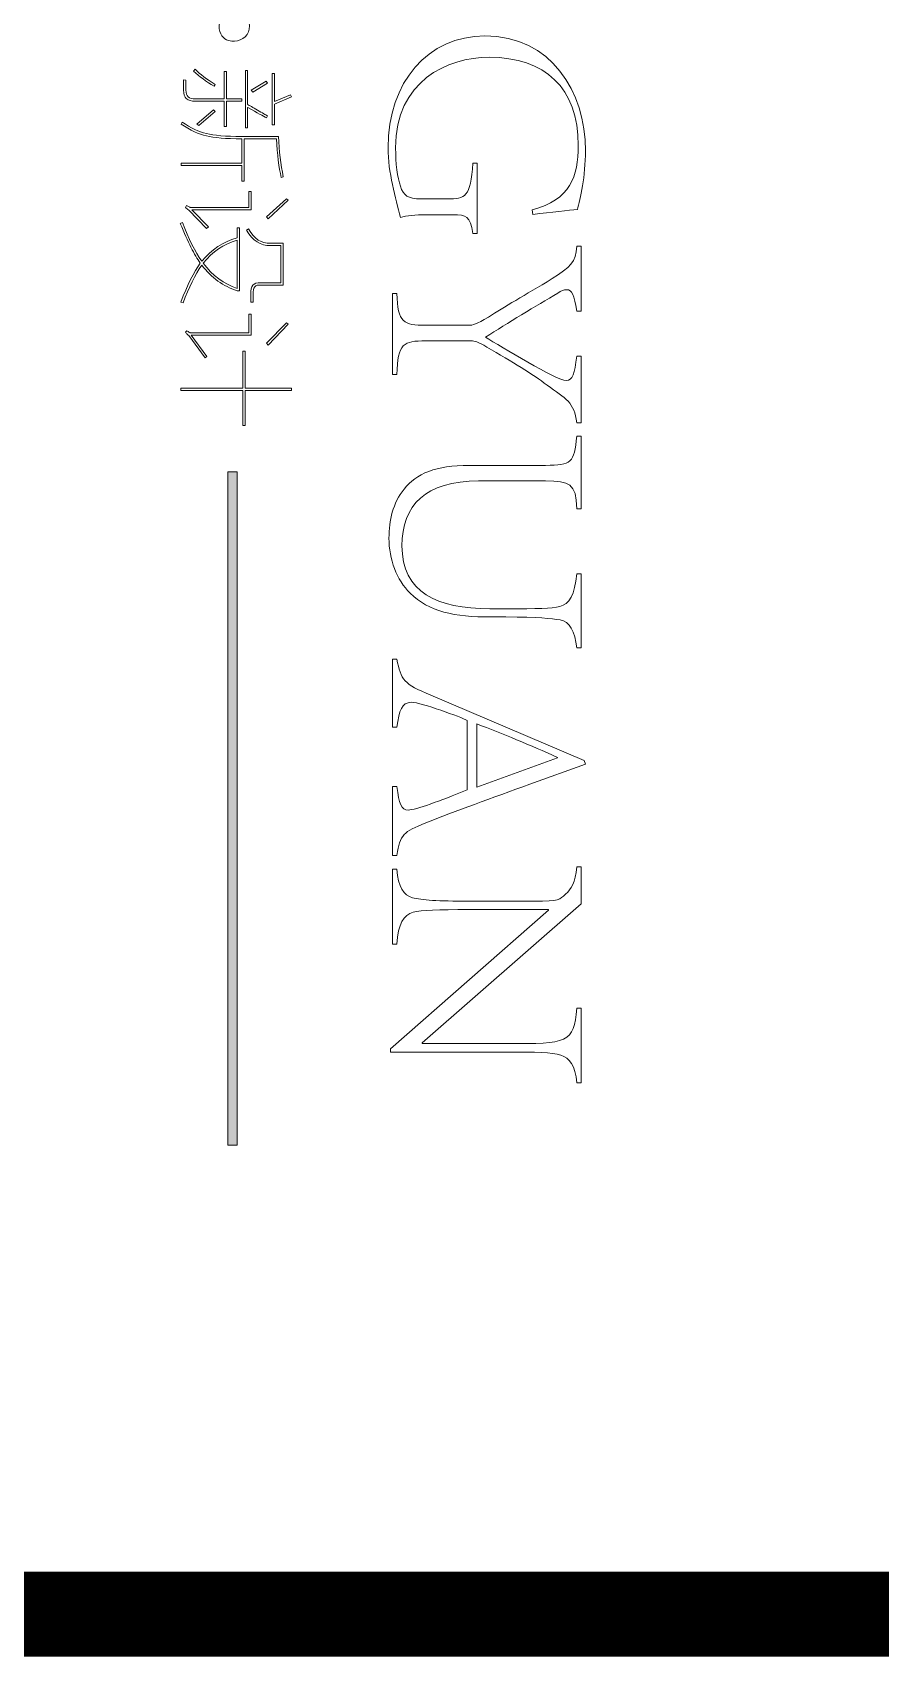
# Model space of a CAD drawing. Header units: inches. Extents: x -3733042 to -3450527, y 579159 to 997713.
# Drawn here: x -3509316 to -3507820, y 657438 to 660304 of the extents above; entities that cross this region are included whole.
import ezdxf

# ---------------------------------------------------------------- set-up
doc = ezdxf.new("R2010")
doc.units = ezdxf.units.IN
doc.header["$LTSCALE"] = 1000
doc.header["$MEASUREMENT"] = 0
doc.layers.get('0').update_dxf_attribs({"lineweight": 18})
doc.layers.add('PUB_TITLE', color=153, linetype='Continuous', lineweight=18)
doc.layers.add('图层 1', color=7, linetype='Continuous', lineweight=18)

msp = doc.modelspace()

# ---------------------------------------------------------------- hatches: boundary and pattern name
msp.add_hatch(color=256).paths.add_polyline_path([(-3508955.1, 659528.9), (-3508955.1, 658340), (-3508971.1, 658340), (-3508971.1, 659528.9)], flags=0)

# ---------------------------------------------------------------- linework, layer by layer
at = {"lineweight": 9}
for p, q in [((-3509049.4, 660220.9), (-3509049.4, 660202.4)), ((-3509045.2, 660220.1), (-3509045.2, 660202.4)), ((-3508977.9, 660235.2), (-3508977.9, 660187.3)), ((-3508973.7, 660235.2), (-3508973.7, 660187.3)), ((-3508940.1, 660236.9), (-3508940.1, 660136)), ((-3508936.7, 660236.9), (-3508936.7, 660177.2)), ((-3508893, 660141), (-3508893, 660231.9)), ((-3508893, 660231.9), (-3508888.8, 660231.9)), ((-3508888.8, 660231.9), (-3508888.8, 660182.3)), ((-3508930, 660202.4), (-3508903.9, 660218.4)), ((-3508927.5, 660199.1), (-3508930, 660202.4)), ((-3508901.4, 660215), (-3508927.5, 660199.1)), ((-3508903.9, 660218.4), (-3508901.4, 660215)), ((-3508888.8, 660182.3), (-3508861, 660194)), ((-3508859.3, 660190.6), (-3508888.8, 660178)), ((-3508861, 660194), (-3508859.3, 660190.6)), ((-3509025.9, 660142.7), (-3508996.4, 660167.9)), ((-3508993.9, 660164.6), (-3509022.5, 660140.2)), ((-3508996.4, 660167.9), (-3508993.9, 660164.6)), ((-3508977.9, 660183.1), (-3508977.9, 660138.5)), ((-3508973.7, 660183.1), (-3508973.7, 660138.5)), ((-3508946.8, 660187.3), (-3508946.8, 660183.1)), ((-3508936.7, 660172.1), (-3508936.7, 660136)), ((-3508888.8, 660178), (-3508888.8, 660141)), ((-3509022.5, 660140.2), (-3509025.9, 660142.7)), ((-3508888.8, 660141), (-3508893, 660141)), ((-3508946.8, 660116.6), (-3508946.8, 660073.7)), ((-3508942.6, 660116.6), (-3508942.6, 660041.8)), ((-3509053.7, 660073.7), (-3509053.7, 660069.5)), ((-3508946.8, 660069.5), (-3508946.8, 660041.8)), ((-3508934.2, 660023.3), (-3508934.2, 659995.5)), ((-3508930, 660023.3), (-3508930, 659991.3)), ((-3508903.1, 659978.7), (-3508867.7, 660010.7)), ((-3508865.2, 660008.1), (-3508900.5, 659975.3)), ((-3508867.7, 660010.7), (-3508865.2, 660008.1)), ((-3508900.5, 659975.3), (-3508903.1, 659978.7)), ((-3508955.2, 659959.3), (-3508955.2, 659941.7)), ((-3508955.2, 659937.5), (-3508955.2, 659852.5)), ((-3508951, 659959.3), (-3508951, 659848.3)), ((-3508873.6, 659932.4), (-3508873.6, 659858.4)), ((-3508877.8, 659928.2), (-3508877.8, 659862.6)), ((-3508930.8, 659842.4), (-3508930.8, 659828.1)), ((-3508926.6, 659842.4), (-3508926.6, 659828.1)), ((-3508934.2, 659807.1), (-3508934.2, 659774.3)), ((-3508930, 659807.1), (-3508930, 659770.1)), ((-3508903.1, 659755.8), (-3508867.7, 659791.9)), ((-3508865.2, 659789.4), (-3508900.5, 659752.4)), ((-3508867.7, 659791.9), (-3508865.2, 659789.4)), ((-3508945.1, 659676.7), (-3508945.1, 659741.5)), ((-3508945.1, 659741.5), (-3508940.9, 659741.5)), ((-3508940.9, 659741.5), (-3508940.9, 659676.7)), ((-3508900.5, 659752.4), (-3508903.1, 659755.8)), ((-3509054.5, 659672.5), (-3509054.5, 659676.7)), ((-3509054.5, 659676.7), (-3508945.1, 659676.7)), ((-3508940.9, 659676.7), (-3508859.3, 659676.7)), ((-3508859.3, 659676.7), (-3508859.3, 659672.5)), ((-3508945.1, 659672.5), (-3509054.5, 659672.5)), ((-3508945.1, 659610.3), (-3508945.1, 659672.5)), ((-3508859.3, 659672.5), (-3508940.9, 659672.5)), ((-3508940.9, 659672.5), (-3508940.9, 659610.3)), ((-3508940.9, 659610.3), (-3508945.1, 659610.3))]:
    msp.add_line(p, q, dxfattribs=at)
for p, q in [((-3508531.5, 660073.6), (-3508531.5, 659949.4)), ((-3508348.3, 659927.1), (-3508348.3, 659812.5)), ((-3508680.7, 659843.8), (-3508680.7, 659700.4)), ((-3508348.3, 659732.8), (-3508348.3, 659615)), ((-3508348.3, 659591.7), (-3508348.3, 659463.7)), ((-3508348.3, 659348.5), (-3508348.3, 659217.9)), ((-3508680.7, 659198.3), (-3508680.7, 659077.8)), ((-3508549, 659090), (-3508549, 658967.4)), ((-3508532, 659083.7), (-3508532, 658972.2)), ((-3508389.8, 659024.7), (-3508389.8, 659023.7)), ((-3508680.7, 658973.2), (-3508680.7, 658851.7)), ((-3508680.7, 658827.3), (-3508680.7, 658695.1)), ((-3508348.3, 658831.5), (-3508348.3, 658766.2)), ((-3508405.7, 658756.2), (-3508405.7, 658755.1)), ((-3508348.3, 658582), (-3508348.3, 658450.4)), ((-3508684.4, 658510.4), (-3508684.4, 658504.5)), ((-3508628.7, 658521), (-3508628.7, 658519.4))]:
    msp.add_line(p, q)
at = {"lineweight": 0}
for p, q in [((-3508971.1, 658340), (-3508971.1, 659528.9)), ((-3508971.1, 659528.9), (-3508955.1, 659528.9)), ((-3508955.1, 659528.9), (-3508955.1, 658340))]:
    msp.add_line(p, q, dxfattribs=at)
at = {"lineweight": 9}
msp.add_open_spline([(-3508959.9, 660288.9), (-3508959.9, 660288.9), (-3508959.9, 660288.9), (-3508959.9, 660288.9), (-3508959.9, 660288.9), (-3508959.9, 660288.9), (-3508974.7, 660288.9), (-3508986.8, 660300.9), (-3508986.8, 660315.8), (-3508986.8, 660330.7), (-3508974.7, 660342.7), (-3508959.9, 660342.7), (-3508945, 660342.7), (-3508932.9, 660330.7), (-3508932.9, 660315.8), (-3508932.9, 660300.9), (-3508945, 660288.9), (-3508959.9, 660288.9)], degree=3, knots=[0, 0, 0, 0, 1.299713, 2.599425, 5.198851, 10.397701, 20.795402, 41.590805, 41.590805, 41.590805, 83.181609, 83.181609, 83.181609, 124.772414, 124.772414, 124.772414, 166.363219, 166.363219, 166.363219, 166.363219], dxfattribs=at)
for points, knots in [([(-3508666.9, 659977.5), (-3508675.4, 660012), (-3508688.7, 660057.1), (-3508688.7, 660100.7), (-3508688.7, 660216.4), (-3508618.6, 660298.2), (-3508517.7, 660298.2), (-3508401.4, 660298.2), (-3508340.4, 660200), (-3508340.4, 660095.4), (-3508340.4, 660050.2), (-3508349.4, 660009.9), (-3508354.7, 659991.8)], [0, 0, 0, 0, 202.231565, 202.231565, 202.231565, 404.46313, 404.46313, 404.46313, 606.694695, 606.694695, 606.694695, 808.92626, 808.92626, 808.92626, 808.92626]), ([(-3508434.4, 659991.3), (-3508367.5, 660008.8), (-3508353.1, 660050.2), (-3508353.1, 660104.9), (-3508353.1, 660206.8), (-3508412.1, 660260.5), (-3508510.3, 660260.5), (-3508584.6, 660260.5), (-3508675.4, 660218), (-3508675.4, 660100.7), (-3508675.4, 660072.5), (-3508672.2, 660048.6), (-3508666.9, 660032.7)], [0, 0, 0, 0, 179.09247, 179.09247, 179.09247, 358.18494, 358.18494, 358.18494, 537.27741, 537.27741, 537.27741, 716.369881, 716.369881, 716.369881, 716.369881]), ([(-3508355.8, 659812.5), (-3508359.5, 659840.6), (-3508364.8, 659850.2), (-3508373.8, 659850.2), (-3508378.1, 659850.2), (-3508383.4, 659848), (-3508389.2, 659844.3)], [0, 0, 0, 0, 30.325761, 30.325761, 30.325761, 60.651523, 60.651523, 60.651523, 60.651523]), ([(-3508516.6, 659766.3), (-3508490.6, 659750.3), (-3508390.8, 659689.8), (-3508374.4, 659689.8), (-3508363.2, 659689.8), (-3508359.5, 659702), (-3508355.8, 659732.8)], [0, 0, 0, 0, 105.500314, 105.500314, 105.500314, 211.000629, 211.000629, 211.000629, 211.000629]), ([(-3508528.9, 659512.6), (-3508622.8, 659512.6), (-3508664.2, 659469.6), (-3508664.2, 659397.9), (-3508664.2, 659316.1), (-3508601.6, 659287.4), (-3508509.2, 659286.9)], [0, 0, 0, 0, 204.255932, 204.255932, 204.255932, 408.511864, 408.511864, 408.511864, 408.511864]), ([(-3508649.9, 659314.5), (-3508673.3, 659337.9), (-3508687.1, 659374.5), (-3508687.1, 659411.7), (-3508687.1, 659443), (-3508680.2, 659473.8), (-3508660.5, 659498.2)], [0, 0, 0, 0, 98.894045, 98.894045, 98.894045, 197.78809, 197.78809, 197.78809, 197.78809]), ([(-3508549, 659090), (-3508559.1, 659095.3), (-3508630.8, 659121.9), (-3508647.2, 659121.9), (-3508665.3, 659121.9), (-3508668.5, 659107.6), (-3508673.3, 659077.8)], [0, 0, 0, 0, 79.266684, 79.266684, 79.266684, 158.533368, 158.533368, 158.533368, 158.533368]), ([(-3508673.3, 658973.2), (-3508669, 658943), (-3508665.8, 658931.8), (-3508653.1, 658931.8), (-3508639.3, 658931.8), (-3508597.9, 658947.8), (-3508549, 658967.4)], [0, 0, 0, 0, 79.559531, 79.559531, 79.559531, 159.119062, 159.119062, 159.119062, 159.119062])]:
    msp.add_open_spline(points, degree=3, knots=knots)
for points in [[(-3509049.4, 660220.9), (-3509049.4, 660220.9), (-3509045.2, 660220.1), (-3509045.2, 660220.1)], [(-3509031.8, 660236.1), (-3509031.8, 660236.1), (-3509029.2, 660239.4), (-3509029.2, 660239.4)], [(-3508995.6, 660209.2), (-3509009.6, 660217.6), (-3509021.7, 660226.5), (-3509031.8, 660236.1)], [(-3509029.2, 660239.4), (-3509020.3, 660230.5), (-3509008.5, 660221.5), (-3508993.9, 660212.5)], [(-3508977.9, 660235.2), (-3508977.9, 660235.2), (-3508973.7, 660235.2), (-3508973.7, 660235.2)], [(-3508940.1, 660236.9), (-3508940.1, 660236.9), (-3508936.7, 660236.9), (-3508936.7, 660236.9)], [(-3509028.4, 660183.1), (-3509043, 660182.5), (-3509050, 660189), (-3509049.4, 660202.4)], [(-3509045.2, 660202.4), (-3509045.8, 660191.8), (-3509040.2, 660186.7), (-3509028.4, 660187.3)], [(-3508993.9, 660212.5), (-3508993.9, 660212.5), (-3508995.6, 660209.2), (-3508995.6, 660209.2)], [(-3509028.4, 660187.3), (-3509028.4, 660187.3), (-3508977.9, 660187.3), (-3508977.9, 660187.3)], [(-3508977.9, 660183.1), (-3508977.9, 660183.1), (-3509028.4, 660183.1), (-3509028.4, 660183.1)], [(-3508973.7, 660187.3), (-3508973.7, 660187.3), (-3508946.8, 660187.3), (-3508946.8, 660187.3)], [(-3508946.8, 660183.1), (-3508946.8, 660183.1), (-3508973.7, 660183.1), (-3508973.7, 660183.1)], [(-3508936.7, 660177.2), (-3508933.3, 660175.5), (-3508927.5, 660172.1), (-3508919, 660167.1)], [(-3508935, 660171.3), (-3508935.6, 660171.9), (-3508936.2, 660172.1), (-3508936.7, 660172.1)], [(-3508903.1, 660153.6), (-3508908.7, 660156.5), (-3508919.3, 660162.4), (-3508935, 660171.3)], [(-3508919, 660167.1), (-3508910.1, 660162.1), (-3508904.2, 660158.7), (-3508901.4, 660157)], [(-3509053.7, 660142.7), (-3509053.7, 660142.7), (-3509051.9, 660146.1), (-3509051.9, 660146.1)], [(-3509009.1, 660121.7), (-3509022.5, 660124.5), (-3509037.4, 660131.5), (-3509053.7, 660142.7)], [(-3509051.9, 660146.1), (-3509036.8, 660135.4), (-3509022.5, 660128.7), (-3509009.1, 660125.9)], [(-3508973.7, 660138.5), (-3508973.7, 660138.5), (-3508977.9, 660138.5), (-3508977.9, 660138.5)], [(-3508936.7, 660136), (-3508936.7, 660136), (-3508940.1, 660136), (-3508940.1, 660136)], [(-3508901.4, 660157), (-3508901.4, 660157), (-3508903.1, 660153.6), (-3508903.1, 660153.6)], [(-3509009.1, 660125.9), (-3508996.2, 660122.5), (-3508975.4, 660120.8), (-3508946.8, 660120.8)], [(-3508946.8, 660116.6), (-3508974.8, 660116.6), (-3508995.6, 660118.3), (-3509009.1, 660121.7)], [(-3508946.8, 660120.8), (-3508946.8, 660120.8), (-3508882, 660120.8), (-3508882, 660120.8)], [(-3508885.4, 660116.6), (-3508885.4, 660116.6), (-3508942.6, 660116.6), (-3508942.6, 660116.6)], [(-3508877, 660048.5), (-3508881.5, 660065.9), (-3508884.3, 660088.6), (-3508885.4, 660116.6)], [(-3508882, 660120.8), (-3508880.9, 660095), (-3508878.1, 660071.2), (-3508873.6, 660049.3)], [(-3509053.7, 660073.7), (-3509053.7, 660073.7), (-3508946.8, 660073.7), (-3508946.8, 660073.7)], [(-3508946.8, 660069.5), (-3508946.8, 660069.5), (-3509053.7, 660069.5), (-3509053.7, 660069.5)], [(-3508873.6, 660049.3), (-3508873.6, 660049.3), (-3508877, 660048.5), (-3508877, 660048.5)], [(-3508942.6, 660041.8), (-3508942.6, 660041.8), (-3508946.8, 660041.8), (-3508946.8, 660041.8)], [(-3508934.2, 660023.3), (-3508934.2, 660023.3), (-3508930, 660023.3), (-3508930, 660023.3)], [(-3509046.1, 659995.5), (-3509046.1, 659995.5), (-3509044.4, 659998.9), (-3509044.4, 659998.9)], [(-3509040.2, 659990.5), (-3509042.4, 659992.1), (-3509044.4, 659993.8), (-3509046.1, 659995.5)], [(-3509044.4, 659998.9), (-3509040.4, 659996.6), (-3509038.2, 659995.5), (-3509037.7, 659995.5)], [(-3509009.1, 659958.5), (-3509009.1, 659958.5), (-3509040.2, 659990.5), (-3509040.2, 659990.5)], [(-3509037.7, 659995.5), (-3509037.7, 659995.5), (-3508934.2, 659995.5), (-3508934.2, 659995.5)], [(-3508930, 659991.3), (-3508930, 659991.3), (-3509035.1, 659991.3), (-3509035.1, 659991.3)], [(-3509035.1, 659991.3), (-3509035.1, 659991.3), (-3509005.7, 659961), (-3509005.7, 659961)], [(-3509055.3, 659966.9), (-3509055.3, 659966.9), (-3509051.1, 659968.6), (-3509051.1, 659968.6)], [(-3509020, 659897.1), (-3509030.1, 659911.1), (-3509041.9, 659934.4), (-3509055.3, 659966.9)], [(-3509051.1, 659968.6), (-3509040.4, 659940), (-3509029.2, 659917.3), (-3509017.5, 659900.5)], [(-3509005.7, 659961), (-3509005.7, 659961), (-3509009.1, 659958.5), (-3509009.1, 659958.5)], [(-3509017.5, 659900.5), (-3509000.1, 659921.2), (-3508979.3, 659935), (-3508955.2, 659941.7)], [(-3508955.2, 659937.5), (-3508978.8, 659930.7), (-3508998.7, 659917.3), (-3509014.9, 659897.1)], [(-3508955.2, 659959.3), (-3508955.2, 659959.3), (-3508951, 659959.3), (-3508951, 659959.3)], [(-3508938.4, 659955.1), (-3508938.4, 659955.1), (-3508935, 659957.7), (-3508935, 659957.7)], [(-3508896.3, 659928.2), (-3508913.7, 659927.7), (-3508927.8, 659936.6), (-3508938.4, 659955.1)], [(-3508935, 659957.7), (-3508924.9, 659939.7), (-3508912.1, 659931.3), (-3508896.3, 659932.4)], [(-3508896.3, 659932.4), (-3508896.3, 659932.4), (-3508873.6, 659932.4), (-3508873.6, 659932.4)], [(-3508877.8, 659928.2), (-3508877.8, 659928.2), (-3508896.3, 659928.2), (-3508896.3, 659928.2)], [(-3509054.5, 659828.1), (-3509042.7, 659858.4), (-3509031.2, 659881.4), (-3509020, 659897.1)], [(-3509017.5, 659893.7), (-3509029.2, 659876.4), (-3509040.2, 659854.2), (-3509050.3, 659827.3)], [(-3508955.2, 659848.3), (-3508979.3, 659856.2), (-3509000.1, 659871.3), (-3509017.5, 659893.7)], [(-3509014.9, 659897.1), (-3508998.1, 659875.2), (-3508978.2, 659860.4), (-3508955.2, 659852.5)], [(-3508951, 659848.3), (-3508951, 659848.3), (-3508955.2, 659848.3), (-3508955.2, 659848.3)], [(-3508930.8, 659842.4), (-3508931.4, 659856.5), (-3508925.8, 659863.2), (-3508914, 659862.6)], [(-3508914, 659858.4), (-3508923, 659859.5), (-3508927.2, 659854.2), (-3508926.6, 659842.4)], [(-3508914, 659862.6), (-3508914, 659862.6), (-3508877.8, 659862.6), (-3508877.8, 659862.6)], [(-3508873.6, 659858.4), (-3508873.6, 659858.4), (-3508914, 659858.4), (-3508914, 659858.4)], [(-3509050.3, 659827.3), (-3509050.3, 659827.3), (-3509054.5, 659828.1), (-3509054.5, 659828.1)], [(-3508926.6, 659828.1), (-3508926.6, 659828.1), (-3508930.8, 659828.1), (-3508930.8, 659828.1)], [(-3508934.2, 659807.1), (-3508934.2, 659807.1), (-3508930, 659807.1), (-3508930, 659807.1)], [(-3509046.1, 659775.1), (-3509046.1, 659775.1), (-3509043.5, 659777.7), (-3509043.5, 659777.7)], [(-3509042.7, 659770.9), (-3509043.8, 659772.6), (-3509044.9, 659774), (-3509046.1, 659775.1)], [(-3509043.5, 659777.7), (-3509040.7, 659775.4), (-3509038.8, 659774.3), (-3509037.7, 659774.3)], [(-3509040.2, 659769.2), (-3509040.7, 659769.8), (-3509041.6, 659770.4), (-3509042.7, 659770.9)], [(-3509011.6, 659729.7), (-3509011.6, 659729.7), (-3509040.2, 659769.2), (-3509040.2, 659769.2)], [(-3509037.7, 659774.3), (-3509037.7, 659774.3), (-3508934.2, 659774.3), (-3508934.2, 659774.3)], [(-3508930, 659770.1), (-3508930, 659770.1), (-3509036, 659770.1), (-3509036, 659770.1)], [(-3509036, 659770.1), (-3509036, 659770.1), (-3509008.2, 659732.2), (-3509008.2, 659732.2)], [(-3509008.2, 659732.2), (-3509008.2, 659732.2), (-3509011.6, 659729.7), (-3509011.6, 659729.7)]]:
    msp.add_open_spline(points, degree=3, dxfattribs=at)
for points in [[(-3508584.6, 660010.4), (-3508552.2, 660010.4), (-3508543.2, 660013.1), (-3508539, 660073.6)], [(-3508539, 660073.6), (-3508539, 660073.6), (-3508531.5, 660073.6), (-3508531.5, 660073.6)], [(-3508666.9, 660032.7), (-3508661.6, 660016.8), (-3508654.1, 660010.4), (-3508630.8, 660010.4)], [(-3508630.8, 660010.4), (-3508630.8, 660010.4), (-3508584.6, 660010.4), (-3508584.6, 660010.4)], [(-3508433.3, 659982.8), (-3508433.3, 659982.8), (-3508434.4, 659991.3), (-3508434.4, 659991.3)], [(-3508354.7, 659991.8), (-3508370.1, 659990.2), (-3508400.4, 659987.6), (-3508433.3, 659982.8)], [(-3508621.8, 659982.3), (-3508640.3, 659982.3), (-3508656.3, 659981.7), (-3508666.9, 659977.5)], [(-3508574, 659982.3), (-3508574, 659982.3), (-3508621.8, 659982.3), (-3508621.8, 659982.3)], [(-3508539, 659949.4), (-3508543.7, 659980.7), (-3508550.6, 659982.3), (-3508574, 659982.3)], [(-3508531.5, 659949.4), (-3508531.5, 659949.4), (-3508539, 659949.4), (-3508539, 659949.4)], [(-3508399.3, 659869.8), (-3508366.9, 659891), (-3508357.4, 659897.4), (-3508355.8, 659927.1)], [(-3508355.8, 659927.1), (-3508355.8, 659927.1), (-3508348.3, 659927.1), (-3508348.3, 659927.1)], [(-3508511.3, 659801.8), (-3508484.3, 659819.9), (-3508447.6, 659840.1), (-3508399.3, 659869.8)], [(-3508680.7, 659843.8), (-3508680.7, 659843.8), (-3508673.3, 659843.8), (-3508673.3, 659843.8)], [(-3508673.3, 659843.8), (-3508671.1, 659791.8), (-3508662.1, 659787.5), (-3508621.8, 659787.5)], [(-3508389.2, 659844.3), (-3508427.4, 659821.5), (-3508479, 659791.2), (-3508516.6, 659766.3)], [(-3508545.3, 659787.5), (-3508539.5, 659787.5), (-3508533.6, 659788.6), (-3508511.3, 659801.8)], [(-3508348.3, 659812.5), (-3508348.3, 659812.5), (-3508355.8, 659812.5), (-3508355.8, 659812.5)], [(-3508621.8, 659787.5), (-3508621.8, 659787.5), (-3508545.3, 659787.5), (-3508545.3, 659787.5)], [(-3508621.8, 659759.9), (-3508662.1, 659759.9), (-3508671.1, 659755.7), (-3508673.3, 659700.4)], [(-3508541.6, 659759.9), (-3508541.6, 659759.9), (-3508621.8, 659759.9), (-3508621.8, 659759.9)], [(-3508514.5, 659748.8), (-3508530.4, 659758.8), (-3508536.3, 659759.4), (-3508541.6, 659759.9)], [(-3508408.3, 659681.9), (-3508433.3, 659701), (-3508469.4, 659722.7), (-3508514.5, 659748.8)], [(-3508355.8, 659732.8), (-3508355.8, 659732.8), (-3508348.3, 659732.8), (-3508348.3, 659732.8)], [(-3508673.3, 659700.4), (-3508673.3, 659700.4), (-3508680.7, 659700.4), (-3508680.7, 659700.4)], [(-3508355.8, 659615), (-3508360, 659651.6), (-3508374.9, 659658), (-3508408.3, 659681.9)], [(-3508411, 659540.2), (-3508365.3, 659540.2), (-3508360, 659544.4), (-3508355.8, 659591.7)], [(-3508348.3, 659615), (-3508348.3, 659615), (-3508355.8, 659615), (-3508355.8, 659615)], [(-3508355.8, 659591.7), (-3508355.8, 659591.7), (-3508348.3, 659591.7), (-3508348.3, 659591.7)], [(-3508660.5, 659498.2), (-3508638.2, 659525.8), (-3508605.3, 659540.2), (-3508545.3, 659540.2)], [(-3508545.3, 659540.2), (-3508545.3, 659540.2), (-3508411, 659540.2), (-3508411, 659540.2)], [(-3508411, 659512.6), (-3508411, 659512.6), (-3508528.9, 659512.6), (-3508528.9, 659512.6)], [(-3508355.8, 659463.7), (-3508356.8, 659508.8), (-3508368.5, 659512.6), (-3508411, 659512.6)], [(-3508348.3, 659463.7), (-3508348.3, 659463.7), (-3508355.8, 659463.7), (-3508355.8, 659463.7)], [(-3508385.5, 659291.2), (-3508368.5, 659294.9), (-3508359.5, 659311.3), (-3508355.8, 659348.5)], [(-3508355.8, 659348.5), (-3508355.8, 659348.5), (-3508348.3, 659348.5), (-3508348.3, 659348.5)], [(-3508506.6, 659272.6), (-3508572.9, 659272.6), (-3508615.9, 659281.6), (-3508649.9, 659314.5)], [(-3508509.2, 659286.9), (-3508509.2, 659286.9), (-3508481.1, 659286.9), (-3508481.1, 659286.9)], [(-3508481.1, 659286.9), (-3508423.2, 659286.9), (-3508401.4, 659287.4), (-3508385.5, 659291.2)], [(-3508481.1, 659272.6), (-3508481.1, 659272.6), (-3508506.6, 659272.6), (-3508506.6, 659272.6)], [(-3508385, 659267.3), (-3508401.4, 659269.9), (-3508422.7, 659272.6), (-3508481.1, 659272.6)], [(-3508355.8, 659217.9), (-3508359, 659247.1), (-3508368.5, 659264.6), (-3508385, 659267.3)], [(-3508348.3, 659217.9), (-3508348.3, 659217.9), (-3508355.8, 659217.9), (-3508355.8, 659217.9)], [(-3508680.7, 659198.3), (-3508680.7, 659198.3), (-3508673.3, 659198.3), (-3508673.3, 659198.3)], [(-3508673.3, 659198.3), (-3508665.8, 659161.2), (-3508661.1, 659154.3), (-3508613.3, 659134.6)], [(-3508613.3, 659134.6), (-3508613.3, 659134.6), (-3508343, 659019.4), (-3508343, 659019.4)], [(-3508673.3, 659077.8), (-3508673.3, 659077.8), (-3508680.7, 659077.8), (-3508680.7, 659077.8)], [(-3508389.8, 659024.7), (-3508437, 659046), (-3508487.4, 659066.7), (-3508532, 659083.7)], [(-3508532, 658972.2), (-3508532, 658972.2), (-3508389.8, 659023.7), (-3508389.8, 659023.7)], [(-3508343, 659019.4), (-3508343, 659019.4), (-3508340.4, 659013), (-3508340.4, 659013)], [(-3508340.4, 659013), (-3508340.4, 659013), (-3508438.6, 658977.5), (-3508438.6, 658977.5)], [(-3508680.7, 658973.2), (-3508680.7, 658973.2), (-3508673.3, 658973.2), (-3508673.3, 658973.2)], [(-3508438.6, 658977.5), (-3508505, 658953.1), (-3508571.3, 658929.2), (-3508622.3, 658909)], [(-3508622.3, 658909), (-3508661.6, 658893.1), (-3508667.4, 658888.8), (-3508673.3, 658851.7)], [(-3508673.3, 658851.7), (-3508673.3, 658851.7), (-3508680.7, 658851.7), (-3508680.7, 658851.7)], [(-3508680.7, 658827.3), (-3508680.7, 658827.3), (-3508673.3, 658827.3), (-3508673.3, 658827.3)], [(-3508673.3, 658827.3), (-3508671.1, 658796), (-3508660.5, 658781.1), (-3508645.7, 658776.9)], [(-3508375.4, 658783.2), (-3508364.8, 658792.3), (-3508359, 658803.4), (-3508355.8, 658831.5)], [(-3508355.8, 658831.5), (-3508355.8, 658831.5), (-3508348.3, 658831.5), (-3508348.3, 658831.5)], [(-3508645.7, 658776.9), (-3508629.7, 658772.6), (-3508600.5, 658771), (-3508546.9, 658771)], [(-3508348.3, 658766.2), (-3508348.3, 658766.2), (-3508628.7, 658521), (-3508628.7, 658521)], [(-3508546.9, 658771), (-3508546.9, 658771), (-3508431.7, 658771), (-3508431.7, 658771)], [(-3508431.7, 658771), (-3508384.4, 658771), (-3508387.1, 658773.7), (-3508375.4, 658783.2)], [(-3508684.4, 658510.4), (-3508684.4, 658510.4), (-3508405.7, 658755.1), (-3508405.7, 658755.1)], [(-3508644.6, 658751.4), (-3508661.1, 658746.6), (-3508670.6, 658730.7), (-3508673.3, 658695.1)], [(-3508546.9, 658756.2), (-3508600.5, 658755.6), (-3508629.7, 658755.1), (-3508644.6, 658751.4)], [(-3508405.7, 658756.2), (-3508405.7, 658756.2), (-3508546.9, 658756.2), (-3508546.9, 658756.2)], [(-3508673.3, 658695.1), (-3508673.3, 658695.1), (-3508680.7, 658695.1), (-3508680.7, 658695.1)], [(-3508477.4, 658519.4), (-3508373.8, 658519.4), (-3508360, 658519.9), (-3508355.8, 658582)], [(-3508355.8, 658582), (-3508355.8, 658582), (-3508348.3, 658582), (-3508348.3, 658582)], [(-3508477.4, 658504.5), (-3508477.4, 658504.5), (-3508684.4, 658504.5), (-3508684.4, 658504.5)], [(-3508628.7, 658519.4), (-3508628.7, 658519.4), (-3508477.4, 658519.4), (-3508477.4, 658519.4)], [(-3508383.9, 658499.2), (-3508400.4, 658504), (-3508427.4, 658504.5), (-3508477.4, 658504.5)], [(-3508355.8, 658450.4), (-3508358.4, 658481.1), (-3508368.5, 658494.4), (-3508383.9, 658499.2)], [(-3508348.3, 658450.4), (-3508348.3, 658450.4), (-3508355.8, 658450.4), (-3508355.8, 658450.4)]]:
    msp.add_open_spline(points, degree=3)
at = {"layer": 'PUB_TITLE'}
msp.add_lwpolyline([(-3560476.8, 657512.6, 150, 150, 0), (-3500476.8, 657512.6, 150, 150, 0), (-3500476.8, 763712.6, 150, 150, 0), (-3560476.8, 763712.6, 150, 150, 0)], format="xyseb", close=True, dxfattribs=at)
at = {"layer": '图层 1', "lineweight": 0}
msp.add_line((-3508955.1, 658340), (-3508971.1, 658340), dxfattribs=at)

doc.saveas('drawing.dxf')
